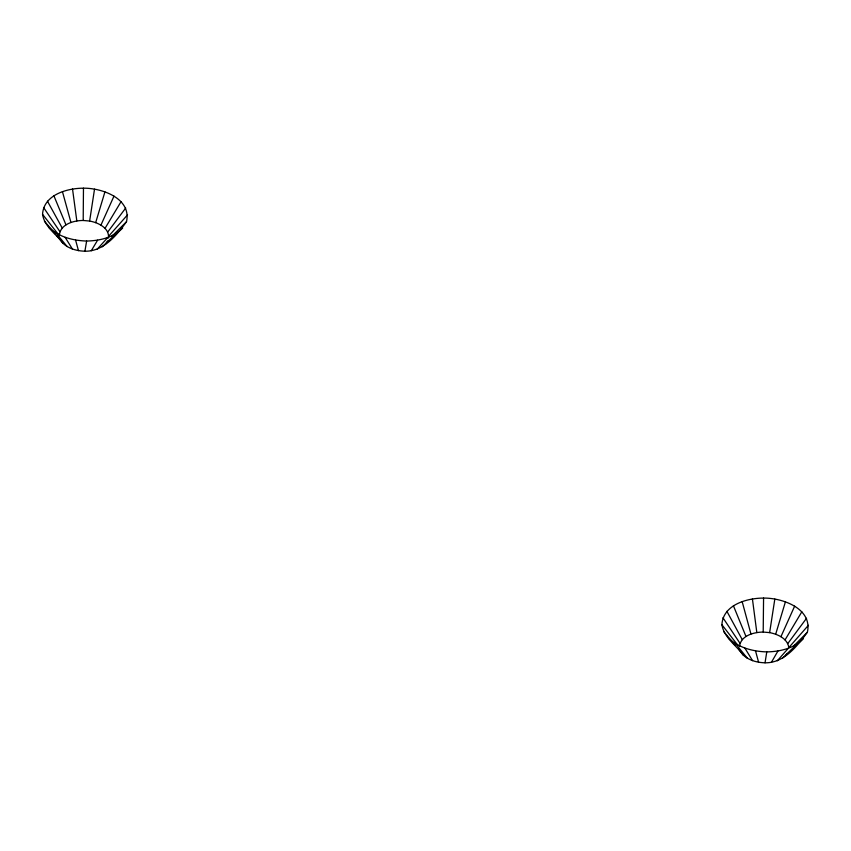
<?xml version="1.0" encoding="UTF-8"?>
<svg xmlns="http://www.w3.org/2000/svg" width="851" height="851" viewBox="0 0 851 851"><rect width="100%" height="100%" fill="white"/><g stroke="black" fill="none" stroke-linecap="round" stroke-linejoin="round"><path stroke-width="1.28" d="M42.55 214.356L59.325 235.663C60.006 224.26 73.643 220.462 83.196 220.473L83.472 188.188C101.982 187.943 131.682 198.464 126.512 221.696C116.778 235.27 103.386 251.63 84.909 251.215C77.058 250.971 68.92 248.864 63.059 243.375C56.113 233.94 44.433 226.685 42.55 214.356C43.635 194.762 67.069 188.199 83.472 188.188M739.54 646.292C740.838 635.495 753.986 632.155 763.198 632.059L763.57 598.083C782.409 597.827 812.652 608.55 807.386 632.208C797.366 646.026 783.994 663.174 765.038 662.812C757.177 662.578 749.029 660.482 743.157 654.993C736.062 645.079 723.924 637.516 721.903 624.73C722.999 604.774 746.87 598.093 763.57 598.083M108.471 238.025C109.651 227.94 97.971 222.526 89.632 221.047L94.525 189.156M808.45 625.251L788.845 647.579C787.483 638.463 777.718 634.176 769.634 632.623L774.825 599.072M765.038 662.812L766.783 651.898C779.963 651.643 793.983 648.451 803.45 638.665M84.909 251.215L86.632 241.035C99.578 240.79 113.343 237.652 122.65 228.047M95.674 222.622L104.939 191.858M775.687 634.197L785.42 601.817M100.939 225.111L113.991 196.113M780.952 636.665L794.643 606.146M771.4 662.323L777.931 651.047M785.069 639.878L801.844 611.763M91.28 250.747L97.578 240.205M105.045 228.323L121.076 201.623M785.994 655.249L787.111 653.408M105.896 243.694L107.598 240.929M787.76 643.601L806.557 618.273M107.715 232.046L125.703 208.016M777.271 660.823L788.207 648.419M108.779 236.035L127.554 214.867M97.152 249.258L107.673 237.631M793.706 646.026L807.386 632.208M111.832 236.344L126.512 221.696M782.25 658.408L796.908 644.196M102.141 246.854L116.225 233.482M49.028 227.611C59.123 237.035 73.122 240.642 86.632 241.035M763.198 632.059L769.634 632.623M728.499 638.218C738.774 647.813 753.029 651.494 766.783 651.898M83.196 220.473L89.632 221.047M44.412 221.207L55.336 233.823M57.017 235.759L63.059 243.375M723.786 631.708L735.466 645.398M738.796 649.313L743.157 654.993M56.113 233.121L67.165 246.588M735.711 643.835L747.274 658.206M721.903 624.73L737.796 645.239M43.592 207.527L59.942 231.685M722.956 617.773L739.987 643.313M65.165 237.376L72.431 249.066M744.923 648.164L752.55 660.674M47.454 201.187L62.208 227.994M726.892 611.316L742.242 639.622M53.879 195.751L65.963 224.845M733.434 605.784L745.976 636.463M62.431 191.603L70.941 222.441M75.579 240.078L78.473 250.651M742.146 601.561L750.954 634.048M755.528 650.909L758.603 662.248M72.526 189.028L76.824 220.952M752.422 598.934L756.826 632.548"/></g></svg>
